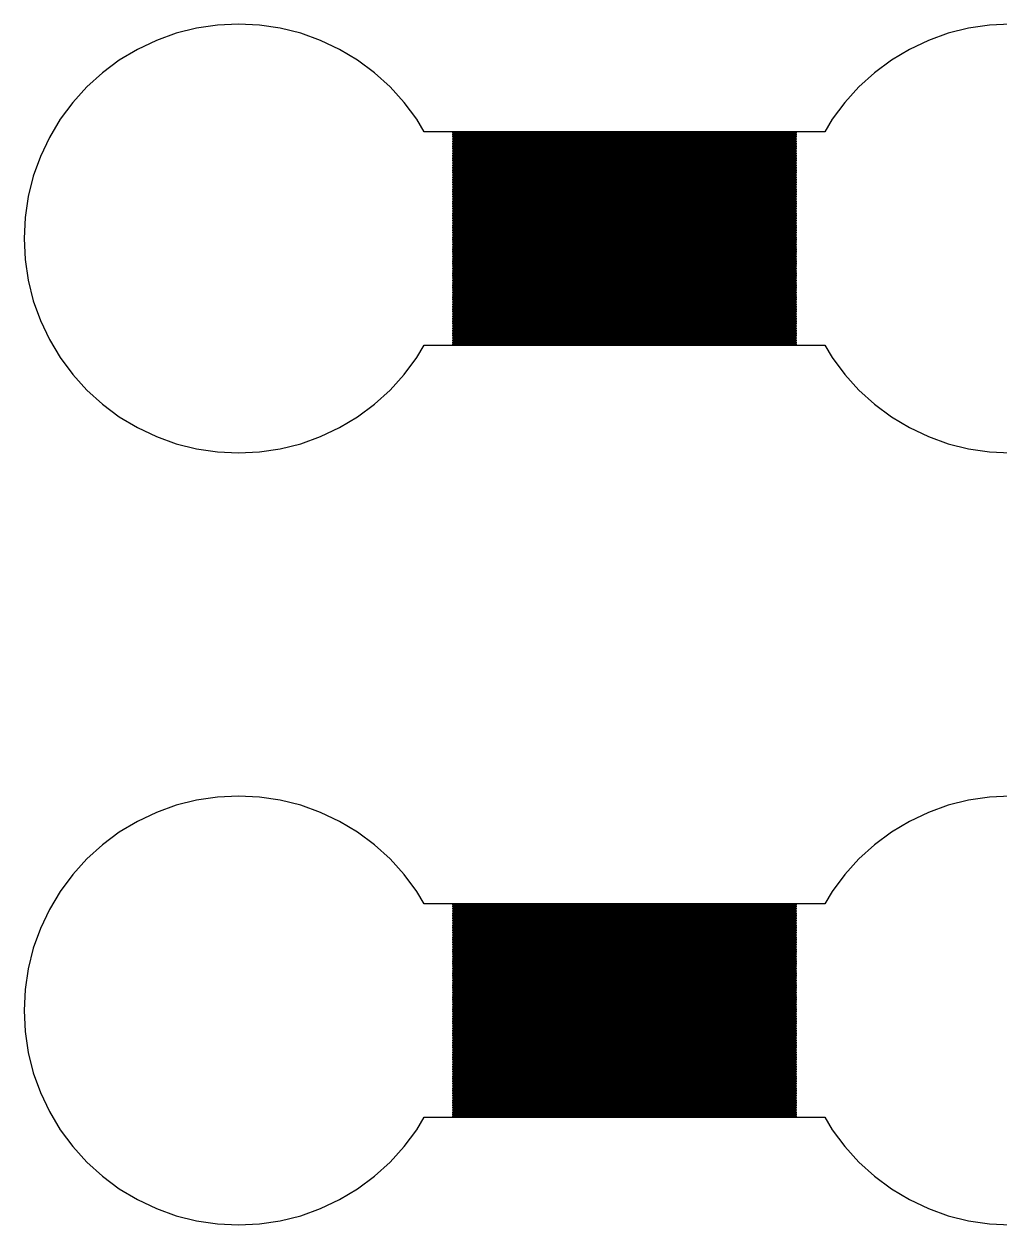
# Model space of a CAD drawing. Extents: x -73 to 181, y -8 to 80.
# Drawn here: x 2 to 13.38, y 38 to 52 of the extents above; entities that cross this region are included whole.
import ezdxf

# ---------------------------------------------------------------- set-up
doc = ezdxf.new("R2010")
doc.units = 0

msp = doc.modelspace()

# ---------------------------------------------------------------- linework, layer by layer
for p, q in [((4.01228, 51.952), (3.77429, 51.8923)), ((4.25496, 51.988), (4.01228, 51.952)), ((4.5, 52), (4.25496, 51.988)), ((4.74506, 51.988), (4.5, 52)), ((4.98773, 51.952), (4.74506, 51.988)), ((5.22572, 51.8923), (4.98773, 51.952)), ((13.0123, 51.952), (12.7743, 51.8923)), ((13.2549, 51.988), (13.0123, 51.952)), ((13.5, 52), (13.2549, 51.988)), ((3.5433, 51.8097), (3.32152, 51.7048)), ((3.77429, 51.8923), (3.5433, 51.8097)), ((5.45671, 51.8097), (5.22572, 51.8923)), ((5.6785, 51.7048), (5.45671, 51.8097)), ((12.5433, 51.8097), (12.3215, 51.7048)), ((12.7743, 51.8923), (12.5433, 51.8097)), ((3.32152, 51.7048), (3.11108, 51.5787)), ((5.88893, 51.5787), (5.6785, 51.7048)), ((12.3215, 51.7048), (12.1111, 51.5787)), ((3.11108, 51.5787), (2.91403, 51.4325)), ((6.08598, 51.4325), (5.88893, 51.5787)), ((12.1111, 51.5787), (11.914, 51.4325)), ((2.91403, 51.4325), (2.73224, 51.2678)), ((6.26778, 51.2678), (6.08598, 51.4325)), ((11.914, 51.4325), (11.7322, 51.2678)), ((2.73224, 51.2678), (2.56747, 51.086)), ((6.43254, 51.086), (6.26778, 51.2678)), ((11.7322, 51.2678), (11.5675, 51.086)), ((2.56747, 51.086), (2.42134, 50.8889)), ((6.57867, 50.8889), (6.43254, 51.086)), ((11.5675, 51.086), (11.4213, 50.8889)), ((2.42134, 50.8889), (2.29521, 50.6785)), ((6.66493, 50.745), (6.57867, 50.8889)), ((11.4213, 50.8889), (11.3351, 50.745)), ((11.3351, 50.745), (6.66493, 50.745)), ((7, 50.725), (7, 50.735)), ((7, 50.735), (11, 50.735)), ((11, 50.725), (7, 50.725)), ((7, 50.705), (7, 50.715)), ((7, 50.715), (11, 50.715)), ((11, 50.705), (7, 50.705)), ((7, 50.685), (7, 50.695)), ((7, 50.695), (11, 50.695)), ((11, 50.685), (7, 50.685)), ((11, 50.735), (11, 50.725)), ((11, 50.715), (11, 50.705)), ((11, 50.695), (11, 50.685)), ((2.29521, 50.6785), (2.19031, 50.4567)), ((7, 50.665), (7, 50.675)), ((7, 50.675), (11, 50.675)), ((11, 50.665), (7, 50.665)), ((7, 50.645), (7, 50.655)), ((7, 50.655), (11, 50.655)), ((11, 50.645), (7, 50.645)), ((7, 50.625), (7, 50.635)), ((7, 50.635), (11, 50.635)), ((11, 50.625), (7, 50.625)), ((7, 50.605), (7, 50.615)), ((7, 50.615), (11, 50.615)), ((11, 50.605), (7, 50.605)), ((7, 50.585), (7, 50.595)), ((7, 50.595), (11, 50.595)), ((11, 50.585), (7, 50.585)), ((7, 50.565), (7, 50.575)), ((7, 50.575), (11, 50.575)), ((11, 50.565), (7, 50.565)), ((7, 50.545), (7, 50.555)), ((7, 50.555), (11, 50.555)), ((11, 50.545), (7, 50.545)), ((11, 50.675), (11, 50.665)), ((11, 50.655), (11, 50.645)), ((11, 50.635), (11, 50.625)), ((11, 50.615), (11, 50.605)), ((11, 50.595), (11, 50.585)), ((11, 50.575), (11, 50.565)), ((11, 50.555), (11, 50.545)), ((2.19031, 50.4567), (2.10765, 50.2257)), ((7, 50.525), (7, 50.535)), ((7, 50.535), (11, 50.535)), ((11, 50.525), (7, 50.525)), ((7, 50.505), (7, 50.515)), ((7, 50.515), (11, 50.515)), ((11, 50.505), (7, 50.505)), ((7, 50.485), (7, 50.495)), ((7, 50.495), (11, 50.495)), ((11, 50.485), (7, 50.485)), ((7, 50.465), (7, 50.475)), ((7, 50.475), (11, 50.475)), ((11, 50.465), (7, 50.465)), ((7, 50.445), (7, 50.455)), ((7, 50.455), (11, 50.455)), ((11, 50.445), (7, 50.445)), ((7, 50.425), (7, 50.435)), ((7, 50.435), (11, 50.435)), ((11, 50.425), (7, 50.425)), ((7, 50.405), (7, 50.415)), ((7, 50.415), (11, 50.415)), ((11, 50.405), (7, 50.405)), ((11, 50.535), (11, 50.525)), ((11, 50.515), (11, 50.505)), ((11, 50.495), (11, 50.485)), ((11, 50.475), (11, 50.465)), ((11, 50.455), (11, 50.445)), ((11, 50.435), (11, 50.425)), ((11, 50.415), (11, 50.405)), ((7, 50.385), (7, 50.395)), ((7, 50.395), (11, 50.395)), ((11, 50.385), (7, 50.385)), ((7, 50.365), (7, 50.375)), ((7, 50.375), (11, 50.375)), ((11, 50.365), (7, 50.365)), ((7, 50.345), (7, 50.355)), ((7, 50.355), (11, 50.355)), ((11, 50.345), (7, 50.345)), ((7, 50.325), (7, 50.335)), ((7, 50.335), (11, 50.335)), ((11, 50.325), (7, 50.325)), ((7, 50.305), (7, 50.315)), ((7, 50.315), (11, 50.315)), ((11, 50.305), (7, 50.305)), ((7, 50.285), (7, 50.295)), ((7, 50.295), (11, 50.295)), ((11, 50.285), (7, 50.285)), ((7, 50.265), (7, 50.275)), ((7, 50.275), (11, 50.275)), ((11, 50.265), (7, 50.265)), ((11, 50.395), (11, 50.385)), ((11, 50.375), (11, 50.365)), ((11, 50.355), (11, 50.345)), ((11, 50.335), (11, 50.325)), ((11, 50.315), (11, 50.305)), ((11, 50.295), (11, 50.285)), ((11, 50.275), (11, 50.265)), ((2.10765, 50.2257), (2.04805, 49.9877)), ((7, 50.245), (7, 50.255)), ((7, 50.255), (11, 50.255)), ((11, 50.245), (7, 50.245)), ((7, 50.225), (7, 50.235)), ((7, 50.235), (11, 50.235)), ((11, 50.225), (7, 50.225)), ((7, 50.205), (7, 50.215)), ((7, 50.215), (11, 50.215)), ((11, 50.205), (7, 50.205)), ((7, 50.185), (7, 50.195)), ((7, 50.195), (11, 50.195)), ((11, 50.185), (7, 50.185)), ((7, 50.165), (7, 50.175)), ((7, 50.175), (11, 50.175)), ((11, 50.165), (7, 50.165)), ((7, 50.145), (7, 50.155)), ((7, 50.155), (11, 50.155)), ((11, 50.145), (7, 50.145)), ((7, 50.125), (7, 50.135)), ((7, 50.135), (11, 50.135)), ((11, 50.125), (7, 50.125)), ((11, 50.255), (11, 50.245)), ((11, 50.235), (11, 50.225)), ((11, 50.215), (11, 50.205)), ((11, 50.195), (11, 50.185)), ((11, 50.175), (11, 50.165)), ((11, 50.155), (11, 50.145)), ((11, 50.135), (11, 50.125)), ((2.04805, 49.9877), (2.01204, 49.745)), ((7, 50.105), (7, 50.115)), ((7, 50.115), (11, 50.115)), ((11, 50.105), (7, 50.105)), ((7, 50.085), (7, 50.095)), ((7, 50.095), (11, 50.095)), ((11, 50.085), (7, 50.085)), ((7, 50.065), (7, 50.075)), ((7, 50.075), (11, 50.075)), ((11, 50.065), (7, 50.065)), ((7, 50.045), (7, 50.055)), ((7, 50.055), (11, 50.055)), ((11, 50.045), (7, 50.045)), ((7, 50.025), (7, 50.035)), ((7, 50.035), (11, 50.035)), ((11, 50.025), (7, 50.025)), ((7, 50.005), (7, 50.015)), ((7, 50.015), (11, 50.015)), ((11, 50.005), (7, 50.005)), ((7, 49.985), (7, 49.995)), ((7, 49.995), (11, 49.995)), ((11, 49.985), (7, 49.985)), ((11, 50.115), (11, 50.105)), ((11, 50.095), (11, 50.085)), ((11, 50.075), (11, 50.065)), ((11, 50.055), (11, 50.045)), ((11, 50.035), (11, 50.025)), ((11, 50.015), (11, 50.005)), ((11, 49.995), (11, 49.985)), ((7, 49.965), (7, 49.975)), ((7, 49.975), (11, 49.975)), ((11, 49.965), (7, 49.965)), ((7, 49.945), (7, 49.955)), ((7, 49.955), (11, 49.955)), ((11, 49.945), (7, 49.945)), ((7, 49.925), (7, 49.935)), ((7, 49.935), (11, 49.935)), ((11, 49.925), (7, 49.925)), ((7, 49.905), (7, 49.915)), ((7, 49.915), (11, 49.915)), ((11, 49.905), (7, 49.905)), ((7, 49.885), (7, 49.895)), ((7, 49.895), (11, 49.895)), ((11, 49.885), (7, 49.885)), ((7, 49.865), (7, 49.875)), ((7, 49.875), (11, 49.875)), ((11, 49.865), (7, 49.865)), ((7, 49.845), (7, 49.855)), ((7, 49.855), (11, 49.855)), ((11, 49.845), (7, 49.845)), ((11, 49.975), (11, 49.965)), ((11, 49.955), (11, 49.945)), ((11, 49.935), (11, 49.925)), ((11, 49.915), (11, 49.905)), ((11, 49.895), (11, 49.885)), ((11, 49.875), (11, 49.865)), ((11, 49.855), (11, 49.845)), ((2.01204, 49.745), (2, 49.5)), ((7, 49.825), (7, 49.835)), ((7, 49.835), (11, 49.835)), ((11, 49.825), (7, 49.825)), ((7, 49.805), (7, 49.815)), ((7, 49.815), (11, 49.815)), ((11, 49.805), (7, 49.805)), ((7, 49.785), (7, 49.795)), ((7, 49.795), (11, 49.795)), ((11, 49.785), (7, 49.785)), ((7, 49.765), (7, 49.775)), ((7, 49.775), (11, 49.775)), ((11, 49.765), (7, 49.765)), ((7, 49.745), (7, 49.755)), ((7, 49.755), (11, 49.755)), ((11, 49.745), (7, 49.745)), ((7, 49.725), (7, 49.735)), ((7, 49.735), (11, 49.735)), ((11, 49.725), (7, 49.725)), ((7, 49.705), (7, 49.715)), ((7, 49.715), (11, 49.715)), ((11, 49.705), (7, 49.705)), ((11, 49.835), (11, 49.825)), ((11, 49.815), (11, 49.805)), ((11, 49.795), (11, 49.785)), ((11, 49.775), (11, 49.765)), ((11, 49.755), (11, 49.745)), ((11, 49.735), (11, 49.725)), ((11, 49.715), (11, 49.705)), ((7, 49.685), (7, 49.695)), ((7, 49.695), (11, 49.695)), ((11, 49.685), (7, 49.685)), ((7, 49.665), (7, 49.675)), ((7, 49.675), (11, 49.675)), ((11, 49.665), (7, 49.665)), ((7, 49.645), (7, 49.655)), ((7, 49.655), (11, 49.655)), ((11, 49.645), (7, 49.645)), ((7, 49.625), (7, 49.635)), ((7, 49.635), (11, 49.635)), ((11, 49.625), (7, 49.625)), ((7, 49.605), (7, 49.615)), ((7, 49.615), (11, 49.615)), ((11, 49.605), (7, 49.605)), ((7, 49.585), (7, 49.595)), ((7, 49.595), (11, 49.595)), ((11, 49.585), (7, 49.585)), ((7, 49.565), (7, 49.575)), ((7, 49.575), (11, 49.575)), ((11, 49.565), (7, 49.565)), ((11, 49.695), (11, 49.685)), ((11, 49.675), (11, 49.665)), ((11, 49.655), (11, 49.645)), ((11, 49.635), (11, 49.625)), ((11, 49.615), (11, 49.605)), ((11, 49.595), (11, 49.585)), ((11, 49.575), (11, 49.565)), ((2, 49.5), (2.01204, 49.255)), ((7, 49.545), (7, 49.555)), ((7, 49.555), (11, 49.555)), ((11, 49.545), (7, 49.545)), ((7, 49.525), (7, 49.535)), ((7, 49.535), (11, 49.535)), ((11, 49.525), (7, 49.525)), ((7, 49.505), (7, 49.515)), ((7, 49.515), (11, 49.515)), ((11, 49.505), (7, 49.505)), ((7, 49.485), (7, 49.495)), ((7, 49.495), (11, 49.495)), ((11, 49.485), (7, 49.485)), ((7, 49.465), (7, 49.475)), ((7, 49.475), (11, 49.475)), ((11, 49.465), (7, 49.465)), ((7, 49.445), (7, 49.455)), ((7, 49.455), (11, 49.455)), ((11, 49.445), (7, 49.445)), ((7, 49.425), (7, 49.435)), ((7, 49.435), (11, 49.435)), ((11, 49.425), (7, 49.425)), ((11, 49.555), (11, 49.545)), ((11, 49.535), (11, 49.525)), ((11, 49.515), (11, 49.505)), ((11, 49.495), (11, 49.485)), ((11, 49.475), (11, 49.465)), ((11, 49.455), (11, 49.445)), ((11, 49.435), (11, 49.425)), ((7, 49.405), (7, 49.415)), ((7, 49.415), (11, 49.415)), ((11, 49.405), (7, 49.405)), ((7, 49.385), (7, 49.395)), ((7, 49.395), (11, 49.395)), ((11, 49.385), (7, 49.385)), ((7, 49.365), (7, 49.375)), ((7, 49.375), (11, 49.375)), ((11, 49.365), (7, 49.365)), ((7, 49.345), (7, 49.355)), ((7, 49.355), (11, 49.355)), ((11, 49.345), (7, 49.345)), ((7, 49.325), (7, 49.335)), ((7, 49.335), (11, 49.335)), ((11, 49.325), (7, 49.325)), ((7, 49.305), (7, 49.315)), ((7, 49.315), (11, 49.315)), ((11, 49.305), (7, 49.305)), ((7, 49.285), (7, 49.295)), ((7, 49.295), (11, 49.295)), ((11, 49.285), (7, 49.285)), ((11, 49.415), (11, 49.405)), ((11, 49.395), (11, 49.385)), ((11, 49.375), (11, 49.365)), ((11, 49.355), (11, 49.345)), ((11, 49.335), (11, 49.325)), ((11, 49.315), (11, 49.305)), ((11, 49.295), (11, 49.285)), ((2.01204, 49.255), (2.04805, 49.0123)), ((7, 49.265), (7, 49.275)), ((7, 49.275), (11, 49.275)), ((11, 49.265), (7, 49.265)), ((7, 49.245), (7, 49.255)), ((7, 49.255), (11, 49.255)), ((11, 49.245), (7, 49.245)), ((7, 49.225), (7, 49.235)), ((7, 49.235), (11, 49.235)), ((11, 49.225), (7, 49.225)), ((7, 49.205), (7, 49.215)), ((7, 49.215), (11, 49.215)), ((11, 49.205), (7, 49.205)), ((7, 49.185), (7, 49.195)), ((7, 49.195), (11, 49.195)), ((11, 49.185), (7, 49.185)), ((7, 49.165), (7, 49.175)), ((7, 49.175), (11, 49.175)), ((11, 49.165), (7, 49.165)), ((7, 49.145), (7, 49.155)), ((7, 49.155), (11, 49.155)), ((11, 49.145), (7, 49.145)), ((11, 49.275), (11, 49.265)), ((11, 49.255), (11, 49.245)), ((11, 49.235), (11, 49.225)), ((11, 49.215), (11, 49.205)), ((11, 49.195), (11, 49.185)), ((11, 49.175), (11, 49.165)), ((11, 49.155), (11, 49.145)), ((2.04805, 49.0123), (2.10765, 48.7743)), ((7, 49.125), (7, 49.135)), ((7, 49.135), (11, 49.135)), ((11, 49.125), (7, 49.125)), ((7, 49.105), (7, 49.115)), ((7, 49.115), (11, 49.115)), ((11, 49.105), (7, 49.105)), ((7, 49.085), (7, 49.095)), ((7, 49.095), (11, 49.095)), ((11, 49.085), (7, 49.085)), ((7, 49.065), (7, 49.075)), ((7, 49.075), (11, 49.075)), ((11, 49.065), (7, 49.065)), ((7, 49.045), (7, 49.055)), ((7, 49.055), (11, 49.055)), ((11, 49.045), (7, 49.045)), ((7, 49.025), (7, 49.035)), ((7, 49.035), (11, 49.035)), ((11, 49.025), (7, 49.025)), ((7, 49.005), (7, 49.015)), ((7, 49.015), (11, 49.015)), ((11, 49.005), (7, 49.005)), ((11, 49.135), (11, 49.125)), ((11, 49.115), (11, 49.105)), ((11, 49.095), (11, 49.085)), ((11, 49.075), (11, 49.065)), ((11, 49.055), (11, 49.045)), ((11, 49.035), (11, 49.025)), ((11, 49.015), (11, 49.005)), ((7, 48.985), (7, 48.995)), ((7, 48.995), (11, 48.995)), ((11, 48.985), (7, 48.985)), ((7, 48.965), (7, 48.975)), ((7, 48.975), (11, 48.975)), ((11, 48.965), (7, 48.965)), ((7, 48.945), (7, 48.955)), ((7, 48.955), (11, 48.955)), ((11, 48.945), (7, 48.945)), ((7, 48.925), (7, 48.935)), ((7, 48.935), (11, 48.935)), ((11, 48.925), (7, 48.925)), ((7, 48.905), (7, 48.915)), ((7, 48.915), (11, 48.915)), ((11, 48.905), (7, 48.905)), ((7, 48.885), (7, 48.895)), ((7, 48.895), (11, 48.895)), ((11, 48.885), (7, 48.885)), ((7, 48.865), (7, 48.875)), ((7, 48.875), (11, 48.875)), ((11, 48.865), (7, 48.865)), ((11, 48.995), (11, 48.985)), ((11, 48.975), (11, 48.965)), ((11, 48.955), (11, 48.945)), ((11, 48.935), (11, 48.925)), ((11, 48.915), (11, 48.905)), ((11, 48.895), (11, 48.885)), ((11, 48.875), (11, 48.865)), ((2.10765, 48.7743), (2.19031, 48.5433)), ((7, 48.845), (7, 48.855)), ((7, 48.855), (11, 48.855)), ((11, 48.845), (7, 48.845)), ((7, 48.825), (7, 48.835)), ((7, 48.835), (11, 48.835)), ((11, 48.825), (7, 48.825)), ((7, 48.805), (7, 48.815)), ((7, 48.815), (11, 48.815)), ((11, 48.805), (7, 48.805)), ((7, 48.785), (7, 48.795)), ((7, 48.795), (11, 48.795)), ((11, 48.785), (7, 48.785)), ((7, 48.765), (7, 48.775)), ((7, 48.775), (11, 48.775)), ((11, 48.765), (7, 48.765)), ((7, 48.745), (7, 48.755)), ((7, 48.755), (11, 48.755)), ((11, 48.745), (7, 48.745)), ((7, 48.725), (7, 48.735)), ((7, 48.735), (11, 48.735)), ((11, 48.725), (7, 48.725)), ((11, 48.855), (11, 48.845)), ((11, 48.835), (11, 48.825)), ((11, 48.815), (11, 48.805)), ((11, 48.795), (11, 48.785)), ((11, 48.775), (11, 48.765)), ((11, 48.755), (11, 48.745)), ((11, 48.735), (11, 48.725)), ((7, 48.705), (7, 48.715)), ((7, 48.715), (11, 48.715)), ((11, 48.705), (7, 48.705)), ((7, 48.685), (7, 48.695)), ((7, 48.695), (11, 48.695)), ((11, 48.685), (7, 48.685)), ((7, 48.665), (7, 48.675)), ((7, 48.675), (11, 48.675)), ((11, 48.665), (7, 48.665)), ((7, 48.645), (7, 48.655)), ((7, 48.655), (11, 48.655)), ((11, 48.645), (7, 48.645)), ((7, 48.625), (7, 48.635)), ((7, 48.635), (11, 48.635)), ((11, 48.625), (7, 48.625)), ((7, 48.605), (7, 48.615)), ((7, 48.615), (11, 48.615)), ((11, 48.605), (7, 48.605)), ((7, 48.585), (7, 48.595)), ((7, 48.595), (11, 48.595)), ((11, 48.585), (7, 48.585)), ((11, 48.715), (11, 48.705)), ((11, 48.695), (11, 48.685)), ((11, 48.675), (11, 48.665)), ((11, 48.655), (11, 48.645)), ((11, 48.635), (11, 48.625)), ((11, 48.615), (11, 48.605)), ((11, 48.595), (11, 48.585)), ((2.19031, 48.5433), (2.29521, 48.3215)), ((7, 48.565), (7, 48.575)), ((7, 48.575), (11, 48.575)), ((11, 48.565), (7, 48.565)), ((7, 48.545), (7, 48.555)), ((7, 48.555), (11, 48.555)), ((11, 48.545), (7, 48.545)), ((7, 48.525), (7, 48.535)), ((7, 48.535), (11, 48.535)), ((11, 48.525), (7, 48.525)), ((7, 48.505), (7, 48.515)), ((7, 48.515), (11, 48.515)), ((11, 48.505), (7, 48.505)), ((7, 48.485), (7, 48.495)), ((7, 48.495), (11, 48.495)), ((11, 48.485), (7, 48.485)), ((7, 48.465), (7, 48.475)), ((7, 48.475), (11, 48.475)), ((11, 48.465), (7, 48.465)), ((7, 48.445), (7, 48.455)), ((7, 48.455), (11, 48.455)), ((11, 48.445), (7, 48.445)), ((11, 48.575), (11, 48.565)), ((11, 48.555), (11, 48.545)), ((11, 48.535), (11, 48.525)), ((11, 48.515), (11, 48.505)), ((11, 48.495), (11, 48.485)), ((11, 48.475), (11, 48.465)), ((11, 48.455), (11, 48.445)), ((2.29521, 48.3215), (2.42134, 48.1111)), ((7, 48.425), (7, 48.435)), ((7, 48.435), (11, 48.435)), ((11, 48.425), (7, 48.425)), ((7, 48.405), (7, 48.415)), ((7, 48.415), (11, 48.415)), ((11, 48.405), (7, 48.405)), ((7, 48.385), (7, 48.395)), ((7, 48.395), (11, 48.395)), ((11, 48.385), (7, 48.385)), ((7, 48.365), (7, 48.375)), ((7, 48.375), (11, 48.375)), ((11, 48.365), (7, 48.365)), ((7, 48.345), (7, 48.355)), ((7, 48.355), (11, 48.355)), ((11, 48.345), (7, 48.345)), ((7, 48.325), (7, 48.335)), ((7, 48.335), (11, 48.335)), ((11, 48.325), (7, 48.325)), ((7, 48.305), (7, 48.315)), ((7, 48.315), (11, 48.315)), ((11, 48.305), (7, 48.305)), ((11, 48.435), (11, 48.425)), ((11, 48.415), (11, 48.405)), ((11, 48.395), (11, 48.385)), ((11, 48.375), (11, 48.365)), ((11, 48.355), (11, 48.345)), ((11, 48.335), (11, 48.325)), ((11, 48.315), (11, 48.305)), ((6.57867, 48.1111), (6.66493, 48.255)), ((6.66493, 48.255), (11.3351, 48.255)), ((7, 48.285), (7, 48.295)), ((7, 48.295), (11, 48.295)), ((11, 48.285), (7, 48.285)), ((7, 48.265), (7, 48.275)), ((7, 48.275), (11, 48.275)), ((11, 48.265), (7, 48.265)), ((11, 48.295), (11, 48.285)), ((11, 48.275), (11, 48.265)), ((11.3351, 48.255), (11.4213, 48.1111)), ((2.42134, 48.1111), (2.56747, 47.914)), ((6.43254, 47.914), (6.57867, 48.1111)), ((11.4213, 48.1111), (11.5675, 47.914)), ((2.56747, 47.914), (2.73224, 47.7322)), ((6.26778, 47.7322), (6.43254, 47.914)), ((11.5675, 47.914), (11.7322, 47.7322)), ((2.73224, 47.7322), (2.91403, 47.5675)), ((6.08598, 47.5675), (6.26778, 47.7322)), ((11.7322, 47.7322), (11.914, 47.5675)), ((2.91403, 47.5675), (3.11108, 47.4213)), ((5.88893, 47.4213), (6.08598, 47.5675)), ((11.914, 47.5675), (12.1111, 47.4213)), ((3.11108, 47.4213), (3.32152, 47.2952)), ((5.6785, 47.2952), (5.88893, 47.4213)), ((12.1111, 47.4213), (12.3215, 47.2952)), ((3.32152, 47.2952), (3.5433, 47.1903)), ((3.5433, 47.1903), (3.77429, 47.1077)), ((5.22572, 47.1077), (5.45671, 47.1903)), ((5.45671, 47.1903), (5.6785, 47.2952)), ((12.3215, 47.2952), (12.5433, 47.1903)), ((12.5433, 47.1903), (12.7743, 47.1077)), ((3.77429, 47.1077), (4.01228, 47.048)), ((4.01228, 47.048), (4.25496, 47.012)), ((4.74506, 47.012), (4.98773, 47.048)), ((4.98773, 47.048), (5.22572, 47.1077)), ((12.7743, 47.1077), (13.0123, 47.048)), ((13.0123, 47.048), (13.2549, 47.012)), ((4.25496, 47.012), (4.5, 47)), ((4.5, 47), (4.74506, 47.012)), ((13.2549, 47.012), (13.5, 47)), ((4.25496, 42.988), (4.01228, 42.952)), ((4.5, 43), (4.25496, 42.988)), ((4.74506, 42.988), (4.5, 43)), ((4.98773, 42.952), (4.74506, 42.988)), ((13.2549, 42.988), (13.0123, 42.952)), ((13.5, 43), (13.2549, 42.988)), ((3.77429, 42.8923), (3.5433, 42.8097)), ((4.01228, 42.952), (3.77429, 42.8923)), ((5.22572, 42.8923), (4.98773, 42.952)), ((5.45671, 42.8097), (5.22572, 42.8923)), ((12.7743, 42.8923), (12.5433, 42.8097)), ((13.0123, 42.952), (12.7743, 42.8923)), ((3.32152, 42.7048), (3.11108, 42.5787)), ((3.5433, 42.8097), (3.32152, 42.7048)), ((5.6785, 42.7048), (5.45671, 42.8097)), ((5.88893, 42.5787), (5.6785, 42.7048)), ((12.3215, 42.7048), (12.1111, 42.5787)), ((12.5433, 42.8097), (12.3215, 42.7048)), ((3.11108, 42.5787), (2.91403, 42.4325)), ((6.08598, 42.4325), (5.88893, 42.5787)), ((12.1111, 42.5787), (11.914, 42.4325)), ((2.91403, 42.4325), (2.73224, 42.2678)), ((6.26778, 42.2678), (6.08598, 42.4325)), ((11.914, 42.4325), (11.7322, 42.2678)), ((2.73224, 42.2678), (2.56747, 42.086)), ((6.43254, 42.086), (6.26778, 42.2678)), ((11.7322, 42.2678), (11.5675, 42.086)), ((2.56747, 42.086), (2.42134, 41.8889)), ((6.57867, 41.8889), (6.43254, 42.086)), ((11.5675, 42.086), (11.4213, 41.8889)), ((2.42134, 41.8889), (2.29521, 41.6785)), ((6.66493, 41.745), (6.57867, 41.8889)), ((11.4213, 41.8889), (11.3351, 41.745)), ((11.3351, 41.745), (6.66493, 41.745)), ((7, 41.725), (7, 41.735)), ((7, 41.735), (11, 41.735)), ((11, 41.725), (7, 41.725)), ((11, 41.735), (11, 41.725)), ((2.29521, 41.6785), (2.19031, 41.4567)), ((7, 41.705), (7, 41.715)), ((7, 41.715), (11, 41.715)), ((11, 41.705), (7, 41.705)), ((7, 41.685), (7, 41.695)), ((7, 41.695), (11, 41.695)), ((11, 41.685), (7, 41.685)), ((7, 41.665), (7, 41.675)), ((7, 41.675), (11, 41.675)), ((11, 41.665), (7, 41.665)), ((7, 41.645), (7, 41.655)), ((7, 41.655), (11, 41.655)), ((11, 41.645), (7, 41.645)), ((7, 41.625), (7, 41.635)), ((7, 41.635), (11, 41.635)), ((11, 41.625), (7, 41.625)), ((7, 41.605), (7, 41.615)), ((7, 41.615), (11, 41.615)), ((11, 41.605), (7, 41.605)), ((7, 41.585), (7, 41.595)), ((7, 41.595), (11, 41.595)), ((11, 41.585), (7, 41.585)), ((11, 41.715), (11, 41.705)), ((11, 41.695), (11, 41.685)), ((11, 41.675), (11, 41.665)), ((11, 41.655), (11, 41.645)), ((11, 41.635), (11, 41.625)), ((11, 41.615), (11, 41.605)), ((11, 41.595), (11, 41.585)), ((2.19031, 41.4567), (2.10765, 41.2257)), ((7, 41.565), (7, 41.575)), ((7, 41.575), (11, 41.575)), ((11, 41.565), (7, 41.565)), ((7, 41.545), (7, 41.555)), ((7, 41.555), (11, 41.555)), ((11, 41.545), (7, 41.545)), ((7, 41.525), (7, 41.535)), ((7, 41.535), (11, 41.535)), ((11, 41.525), (7, 41.525)), ((7, 41.505), (7, 41.515)), ((7, 41.515), (11, 41.515)), ((11, 41.505), (7, 41.505)), ((7, 41.485), (7, 41.495)), ((7, 41.495), (11, 41.495)), ((11, 41.485), (7, 41.485)), ((7, 41.465), (7, 41.475)), ((7, 41.475), (11, 41.475)), ((11, 41.465), (7, 41.465)), ((7, 41.445), (7, 41.455)), ((7, 41.455), (11, 41.455)), ((11, 41.445), (7, 41.445)), ((11, 41.575), (11, 41.565)), ((11, 41.555), (11, 41.545)), ((11, 41.535), (11, 41.525)), ((11, 41.515), (11, 41.505)), ((11, 41.495), (11, 41.485)), ((11, 41.475), (11, 41.465)), ((11, 41.455), (11, 41.445)), ((7, 41.425), (7, 41.435)), ((7, 41.435), (11, 41.435)), ((11, 41.425), (7, 41.425)), ((7, 41.405), (7, 41.415)), ((7, 41.415), (11, 41.415)), ((11, 41.405), (7, 41.405)), ((7, 41.385), (7, 41.395)), ((7, 41.395), (11, 41.395)), ((11, 41.385), (7, 41.385)), ((7, 41.365), (7, 41.375)), ((7, 41.375), (11, 41.375)), ((11, 41.365), (7, 41.365)), ((7, 41.345), (7, 41.355)), ((7, 41.355), (11, 41.355)), ((11, 41.345), (7, 41.345)), ((7, 41.325), (7, 41.335)), ((7, 41.335), (11, 41.335)), ((11, 41.325), (7, 41.325)), ((7, 41.305), (7, 41.315)), ((7, 41.315), (11, 41.315)), ((11, 41.305), (7, 41.305)), ((11, 41.435), (11, 41.425)), ((11, 41.415), (11, 41.405)), ((11, 41.395), (11, 41.385)), ((11, 41.375), (11, 41.365)), ((11, 41.355), (11, 41.345)), ((11, 41.335), (11, 41.325)), ((11, 41.315), (11, 41.305)), ((2.10765, 41.2257), (2.04805, 40.9877)), ((7, 41.285), (7, 41.295)), ((7, 41.295), (11, 41.295)), ((11, 41.285), (7, 41.285)), ((7, 41.265), (7, 41.275)), ((7, 41.275), (11, 41.275)), ((11, 41.265), (7, 41.265)), ((7, 41.245), (7, 41.255)), ((7, 41.255), (11, 41.255)), ((11, 41.245), (7, 41.245)), ((7, 41.225), (7, 41.235)), ((7, 41.235), (11, 41.235)), ((11, 41.225), (7, 41.225)), ((7, 41.205), (7, 41.215)), ((7, 41.215), (11, 41.215)), ((11, 41.205), (7, 41.205)), ((7, 41.185), (7, 41.195)), ((7, 41.195), (11, 41.195)), ((11, 41.185), (7, 41.185)), ((7, 41.165), (7, 41.175)), ((7, 41.175), (11, 41.175)), ((11, 41.165), (7, 41.165)), ((11, 41.295), (11, 41.285)), ((11, 41.275), (11, 41.265)), ((11, 41.255), (11, 41.245)), ((11, 41.235), (11, 41.225)), ((11, 41.215), (11, 41.205)), ((11, 41.195), (11, 41.185)), ((11, 41.175), (11, 41.165)), ((7, 41.145), (7, 41.155)), ((7, 41.155), (11, 41.155)), ((11, 41.145), (7, 41.145)), ((7, 41.125), (7, 41.135)), ((7, 41.135), (11, 41.135)), ((11, 41.125), (7, 41.125)), ((7, 41.105), (7, 41.115)), ((7, 41.115), (11, 41.115)), ((11, 41.105), (7, 41.105)), ((7, 41.085), (7, 41.095)), ((7, 41.095), (11, 41.095)), ((11, 41.085), (7, 41.085)), ((7, 41.065), (7, 41.075)), ((7, 41.075), (11, 41.075)), ((11, 41.065), (7, 41.065)), ((7, 41.045), (7, 41.055)), ((7, 41.055), (11, 41.055)), ((11, 41.045), (7, 41.045)), ((7, 41.025), (7, 41.035)), ((7, 41.035), (11, 41.035)), ((11, 41.025), (7, 41.025)), ((11, 41.155), (11, 41.145)), ((11, 41.135), (11, 41.125)), ((11, 41.115), (11, 41.105)), ((11, 41.095), (11, 41.085)), ((11, 41.075), (11, 41.065)), ((11, 41.055), (11, 41.045)), ((11, 41.035), (11, 41.025)), ((2.04805, 40.9877), (2.01204, 40.745)), ((7, 41.005), (7, 41.015)), ((7, 41.015), (11, 41.015)), ((11, 41.005), (7, 41.005)), ((7, 40.985), (7, 40.995)), ((7, 40.995), (11, 40.995)), ((11, 40.985), (7, 40.985)), ((7, 40.965), (7, 40.975)), ((7, 40.975), (11, 40.975)), ((11, 40.965), (7, 40.965)), ((7, 40.945), (7, 40.955)), ((7, 40.955), (11, 40.955)), ((11, 40.945), (7, 40.945)), ((7, 40.925), (7, 40.935)), ((7, 40.935), (11, 40.935)), ((11, 40.925), (7, 40.925)), ((7, 40.905), (7, 40.915)), ((7, 40.915), (11, 40.915)), ((11, 40.905), (7, 40.905)), ((7, 40.885), (7, 40.895)), ((7, 40.895), (11, 40.895)), ((11, 40.885), (7, 40.885)), ((11, 41.015), (11, 41.005)), ((11, 40.995), (11, 40.985)), ((11, 40.975), (11, 40.965)), ((11, 40.955), (11, 40.945)), ((11, 40.935), (11, 40.925)), ((11, 40.915), (11, 40.905)), ((11, 40.895), (11, 40.885)), ((2.01204, 40.745), (2, 40.5)), ((7, 40.865), (7, 40.875)), ((7, 40.875), (11, 40.875)), ((11, 40.865), (7, 40.865)), ((7, 40.845), (7, 40.855)), ((7, 40.855), (11, 40.855)), ((11, 40.845), (7, 40.845)), ((7, 40.825), (7, 40.835)), ((7, 40.835), (11, 40.835)), ((11, 40.825), (7, 40.825)), ((7, 40.805), (7, 40.815)), ((7, 40.815), (11, 40.815)), ((11, 40.805), (7, 40.805)), ((7, 40.785), (7, 40.795)), ((7, 40.795), (11, 40.795)), ((11, 40.785), (7, 40.785)), ((7, 40.765), (7, 40.775)), ((7, 40.775), (11, 40.775)), ((11, 40.765), (7, 40.765)), ((7, 40.745), (7, 40.755)), ((7, 40.755), (11, 40.755)), ((11, 40.745), (7, 40.745)), ((11, 40.875), (11, 40.865)), ((11, 40.855), (11, 40.845)), ((11, 40.835), (11, 40.825)), ((11, 40.815), (11, 40.805)), ((11, 40.795), (11, 40.785)), ((11, 40.775), (11, 40.765)), ((11, 40.755), (11, 40.745)), ((7, 40.725), (7, 40.735)), ((7, 40.735), (11, 40.735)), ((11, 40.725), (7, 40.725)), ((7, 40.705), (7, 40.715)), ((7, 40.715), (11, 40.715)), ((11, 40.705), (7, 40.705)), ((7, 40.685), (7, 40.695)), ((7, 40.695), (11, 40.695)), ((11, 40.685), (7, 40.685)), ((7, 40.665), (7, 40.675)), ((7, 40.675), (11, 40.675)), ((11, 40.665), (7, 40.665)), ((7, 40.645), (7, 40.655)), ((7, 40.655), (11, 40.655)), ((11, 40.645), (7, 40.645)), ((7, 40.625), (7, 40.635)), ((7, 40.635), (11, 40.635)), ((11, 40.625), (7, 40.625)), ((7, 40.605), (7, 40.615)), ((7, 40.615), (11, 40.615)), ((11, 40.605), (7, 40.605)), ((11, 40.735), (11, 40.725)), ((11, 40.715), (11, 40.705)), ((11, 40.695), (11, 40.685)), ((11, 40.675), (11, 40.665)), ((11, 40.655), (11, 40.645)), ((11, 40.635), (11, 40.625)), ((11, 40.615), (11, 40.605)), ((2, 40.5), (2.01204, 40.255)), ((7, 40.585), (7, 40.595)), ((7, 40.595), (11, 40.595)), ((11, 40.585), (7, 40.585)), ((7, 40.565), (7, 40.575)), ((7, 40.575), (11, 40.575)), ((11, 40.565), (7, 40.565)), ((7, 40.545), (7, 40.555)), ((7, 40.555), (11, 40.555)), ((11, 40.545), (7, 40.545)), ((7, 40.525), (7, 40.535)), ((7, 40.535), (11, 40.535)), ((11, 40.525), (7, 40.525)), ((7, 40.505), (7, 40.515)), ((7, 40.515), (11, 40.515)), ((11, 40.505), (7, 40.505)), ((7, 40.485), (7, 40.495)), ((7, 40.495), (11, 40.495)), ((11, 40.485), (7, 40.485)), ((7, 40.465), (7, 40.475)), ((7, 40.475), (11, 40.475)), ((11, 40.465), (7, 40.465)), ((11, 40.595), (11, 40.585)), ((11, 40.575), (11, 40.565)), ((11, 40.555), (11, 40.545)), ((11, 40.535), (11, 40.525)), ((11, 40.515), (11, 40.505)), ((11, 40.495), (11, 40.485)), ((11, 40.475), (11, 40.465)), ((7, 40.445), (7, 40.455)), ((7, 40.455), (11, 40.455)), ((11, 40.445), (7, 40.445)), ((7, 40.425), (7, 40.435)), ((7, 40.435), (11, 40.435)), ((11, 40.425), (7, 40.425)), ((7, 40.405), (7, 40.415)), ((7, 40.415), (11, 40.415)), ((11, 40.405), (7, 40.405)), ((7, 40.385), (7, 40.395)), ((7, 40.395), (11, 40.395)), ((11, 40.385), (7, 40.385)), ((7, 40.365), (7, 40.375)), ((7, 40.375), (11, 40.375)), ((11, 40.365), (7, 40.365)), ((7, 40.345), (7, 40.355)), ((7, 40.355), (11, 40.355)), ((11, 40.345), (7, 40.345)), ((7, 40.325), (7, 40.335)), ((7, 40.335), (11, 40.335)), ((11, 40.325), (7, 40.325)), ((11, 40.455), (11, 40.445)), ((11, 40.435), (11, 40.425)), ((11, 40.415), (11, 40.405)), ((11, 40.395), (11, 40.385)), ((11, 40.375), (11, 40.365)), ((11, 40.355), (11, 40.345)), ((11, 40.335), (11, 40.325)), ((2.01204, 40.255), (2.04805, 40.0123)), ((7, 40.305), (7, 40.315)), ((7, 40.315), (11, 40.315)), ((11, 40.305), (7, 40.305)), ((7, 40.285), (7, 40.295)), ((7, 40.295), (11, 40.295)), ((11, 40.285), (7, 40.285)), ((7, 40.265), (7, 40.275)), ((7, 40.275), (11, 40.275)), ((11, 40.265), (7, 40.265)), ((7, 40.245), (7, 40.255)), ((7, 40.255), (11, 40.255)), ((11, 40.245), (7, 40.245)), ((7, 40.225), (7, 40.235)), ((7, 40.235), (11, 40.235)), ((11, 40.225), (7, 40.225)), ((7, 40.205), (7, 40.215)), ((7, 40.215), (11, 40.215)), ((11, 40.205), (7, 40.205)), ((7, 40.185), (7, 40.195)), ((7, 40.195), (11, 40.195)), ((11, 40.185), (7, 40.185)), ((11, 40.315), (11, 40.305)), ((11, 40.295), (11, 40.285)), ((11, 40.275), (11, 40.265)), ((11, 40.255), (11, 40.245)), ((11, 40.235), (11, 40.225)), ((11, 40.215), (11, 40.205)), ((11, 40.195), (11, 40.185)), ((7, 40.165), (7, 40.175)), ((7, 40.175), (11, 40.175)), ((11, 40.165), (7, 40.165)), ((7, 40.145), (7, 40.155)), ((7, 40.155), (11, 40.155)), ((11, 40.145), (7, 40.145)), ((7, 40.125), (7, 40.135)), ((7, 40.135), (11, 40.135)), ((11, 40.125), (7, 40.125)), ((7, 40.105), (7, 40.115)), ((7, 40.115), (11, 40.115)), ((11, 40.105), (7, 40.105)), ((7, 40.085), (7, 40.095)), ((7, 40.095), (11, 40.095)), ((11, 40.085), (7, 40.085)), ((7, 40.065), (7, 40.075)), ((7, 40.075), (11, 40.075)), ((11, 40.065), (7, 40.065)), ((7, 40.045), (7, 40.055)), ((7, 40.055), (11, 40.055)), ((11, 40.045), (7, 40.045)), ((11, 40.175), (11, 40.165)), ((11, 40.155), (11, 40.145)), ((11, 40.135), (11, 40.125)), ((11, 40.115), (11, 40.105)), ((11, 40.095), (11, 40.085)), ((11, 40.075), (11, 40.065)), ((11, 40.055), (11, 40.045)), ((2.04805, 40.0123), (2.10765, 39.7743)), ((7, 40.025), (7, 40.035)), ((7, 40.035), (11, 40.035)), ((11, 40.025), (7, 40.025)), ((7, 40.005), (7, 40.015)), ((7, 40.015), (11, 40.015)), ((11, 40.005), (7, 40.005)), ((7, 39.985), (7, 39.995)), ((7, 39.995), (11, 39.995)), ((11, 39.985), (7, 39.985)), ((7, 39.965), (7, 39.975)), ((7, 39.975), (11, 39.975)), ((11, 39.965), (7, 39.965)), ((7, 39.945), (7, 39.955)), ((7, 39.955), (11, 39.955)), ((11, 39.945), (7, 39.945)), ((7, 39.925), (7, 39.935)), ((7, 39.935), (11, 39.935)), ((11, 39.925), (7, 39.925)), ((7, 39.905), (7, 39.915)), ((7, 39.915), (11, 39.915)), ((11, 39.905), (7, 39.905)), ((11, 40.035), (11, 40.025)), ((11, 40.015), (11, 40.005)), ((11, 39.995), (11, 39.985)), ((11, 39.975), (11, 39.965)), ((11, 39.955), (11, 39.945)), ((11, 39.935), (11, 39.925)), ((11, 39.915), (11, 39.905)), ((2.10765, 39.7743), (2.19031, 39.5433)), ((7, 39.885), (7, 39.895)), ((7, 39.895), (11, 39.895)), ((11, 39.885), (7, 39.885)), ((7, 39.865), (7, 39.875)), ((7, 39.875), (11, 39.875)), ((11, 39.865), (7, 39.865)), ((7, 39.845), (7, 39.855)), ((7, 39.855), (11, 39.855)), ((11, 39.845), (7, 39.845)), ((7, 39.825), (7, 39.835)), ((7, 39.835), (11, 39.835)), ((11, 39.825), (7, 39.825)), ((7, 39.805), (7, 39.815)), ((7, 39.815), (11, 39.815)), ((11, 39.805), (7, 39.805)), ((7, 39.785), (7, 39.795)), ((7, 39.795), (11, 39.795)), ((11, 39.785), (7, 39.785)), ((7, 39.765), (7, 39.775)), ((7, 39.775), (11, 39.775)), ((11, 39.765), (7, 39.765)), ((11, 39.895), (11, 39.885)), ((11, 39.875), (11, 39.865)), ((11, 39.855), (11, 39.845)), ((11, 39.835), (11, 39.825)), ((11, 39.815), (11, 39.805)), ((11, 39.795), (11, 39.785)), ((11, 39.775), (11, 39.765)), ((7, 39.745), (7, 39.755)), ((7, 39.755), (11, 39.755)), ((11, 39.745), (7, 39.745)), ((7, 39.725), (7, 39.735)), ((7, 39.735), (11, 39.735)), ((11, 39.725), (7, 39.725)), ((7, 39.705), (7, 39.715)), ((7, 39.715), (11, 39.715)), ((11, 39.705), (7, 39.705)), ((7, 39.685), (7, 39.695)), ((7, 39.695), (11, 39.695)), ((11, 39.685), (7, 39.685)), ((7, 39.665), (7, 39.675)), ((7, 39.675), (11, 39.675)), ((11, 39.665), (7, 39.665)), ((7, 39.645), (7, 39.655)), ((7, 39.655), (11, 39.655)), ((11, 39.645), (7, 39.645)), ((7, 39.625), (7, 39.635)), ((7, 39.635), (11, 39.635)), ((11, 39.625), (7, 39.625)), ((11, 39.755), (11, 39.745)), ((11, 39.735), (11, 39.725)), ((11, 39.715), (11, 39.705)), ((11, 39.695), (11, 39.685)), ((11, 39.675), (11, 39.665)), ((11, 39.655), (11, 39.645)), ((11, 39.635), (11, 39.625)), ((2.19031, 39.5433), (2.29521, 39.3215)), ((7, 39.605), (7, 39.615)), ((7, 39.615), (11, 39.615)), ((11, 39.605), (7, 39.605)), ((7, 39.585), (7, 39.595)), ((7, 39.595), (11, 39.595)), ((11, 39.585), (7, 39.585)), ((7, 39.565), (7, 39.575)), ((7, 39.575), (11, 39.575)), ((11, 39.565), (7, 39.565)), ((7, 39.545), (7, 39.555)), ((7, 39.555), (11, 39.555)), ((11, 39.545), (7, 39.545)), ((7, 39.525), (7, 39.535)), ((7, 39.535), (11, 39.535)), ((11, 39.525), (7, 39.525)), ((7, 39.505), (7, 39.515)), ((7, 39.515), (11, 39.515)), ((11, 39.505), (7, 39.505)), ((7, 39.485), (7, 39.495)), ((7, 39.495), (11, 39.495)), ((11, 39.485), (7, 39.485)), ((11, 39.615), (11, 39.605)), ((11, 39.595), (11, 39.585)), ((11, 39.575), (11, 39.565)), ((11, 39.555), (11, 39.545)), ((11, 39.535), (11, 39.525)), ((11, 39.515), (11, 39.505)), ((11, 39.495), (11, 39.485)), ((7, 39.465), (7, 39.475)), ((7, 39.475), (11, 39.475)), ((11, 39.465), (7, 39.465)), ((7, 39.445), (7, 39.455)), ((7, 39.455), (11, 39.455)), ((11, 39.445), (7, 39.445)), ((7, 39.425), (7, 39.435)), ((7, 39.435), (11, 39.435)), ((11, 39.425), (7, 39.425)), ((7, 39.405), (7, 39.415)), ((7, 39.415), (11, 39.415)), ((11, 39.405), (7, 39.405)), ((7, 39.385), (7, 39.395)), ((7, 39.395), (11, 39.395)), ((11, 39.385), (7, 39.385)), ((7, 39.365), (7, 39.375)), ((7, 39.375), (11, 39.375)), ((11, 39.365), (7, 39.365)), ((7, 39.345), (7, 39.355)), ((7, 39.355), (11, 39.355)), ((11, 39.345), (7, 39.345)), ((11, 39.475), (11, 39.465)), ((11, 39.455), (11, 39.445)), ((11, 39.435), (11, 39.425)), ((11, 39.415), (11, 39.405)), ((11, 39.395), (11, 39.385)), ((11, 39.375), (11, 39.365)), ((11, 39.355), (11, 39.345)), ((2.29521, 39.3215), (2.42134, 39.1111)), ((6.57867, 39.1111), (6.66493, 39.255)), ((6.66493, 39.255), (11.3351, 39.255)), ((7, 39.325), (7, 39.335)), ((7, 39.335), (11, 39.335)), ((11, 39.325), (7, 39.325)), ((7, 39.305), (7, 39.315)), ((7, 39.315), (11, 39.315)), ((11, 39.305), (7, 39.305)), ((7, 39.285), (7, 39.295)), ((7, 39.295), (11, 39.295)), ((11, 39.285), (7, 39.285)), ((7, 39.265), (7, 39.275)), ((7, 39.275), (11, 39.275)), ((11, 39.265), (7, 39.265)), ((11, 39.335), (11, 39.325)), ((11, 39.315), (11, 39.305)), ((11, 39.295), (11, 39.285)), ((11, 39.275), (11, 39.265)), ((11.3351, 39.255), (11.4213, 39.1111)), ((2.42134, 39.1111), (2.56747, 38.914)), ((6.43254, 38.914), (6.57867, 39.1111)), ((11.4213, 39.1111), (11.5675, 38.914)), ((2.56747, 38.914), (2.73224, 38.7322)), ((6.26778, 38.7322), (6.43254, 38.914)), ((11.5675, 38.914), (11.7322, 38.7322)), ((2.73224, 38.7322), (2.91403, 38.5675)), ((6.08598, 38.5675), (6.26778, 38.7322)), ((11.7322, 38.7322), (11.914, 38.5675)), ((2.91403, 38.5675), (3.11108, 38.4213)), ((5.88893, 38.4213), (6.08598, 38.5675)), ((11.914, 38.5675), (12.1111, 38.4213)), ((3.11108, 38.4213), (3.32152, 38.2952)), ((5.6785, 38.2952), (5.88893, 38.4213)), ((12.1111, 38.4213), (12.3215, 38.2952)), ((3.32152, 38.2952), (3.5433, 38.1903)), ((5.45671, 38.1903), (5.6785, 38.2952)), ((12.3215, 38.2952), (12.5433, 38.1903)), ((3.5433, 38.1903), (3.77429, 38.1077)), ((3.77429, 38.1077), (4.01228, 38.048)), ((4.98773, 38.048), (5.22572, 38.1077)), ((5.22572, 38.1077), (5.45671, 38.1903)), ((12.5433, 38.1903), (12.7743, 38.1077)), ((12.7743, 38.1077), (13.0123, 38.048)), ((4.01228, 38.048), (4.25496, 38.012)), ((4.25496, 38.012), (4.5, 38)), ((4.5, 38), (4.74506, 38.012)), ((4.74506, 38.012), (4.98773, 38.048)), ((13.0123, 38.048), (13.2549, 38.012)), ((13.2549, 38.012), (13.5, 38))]:
    msp.add_line(p, q)

doc.saveas('drawing.dxf')
